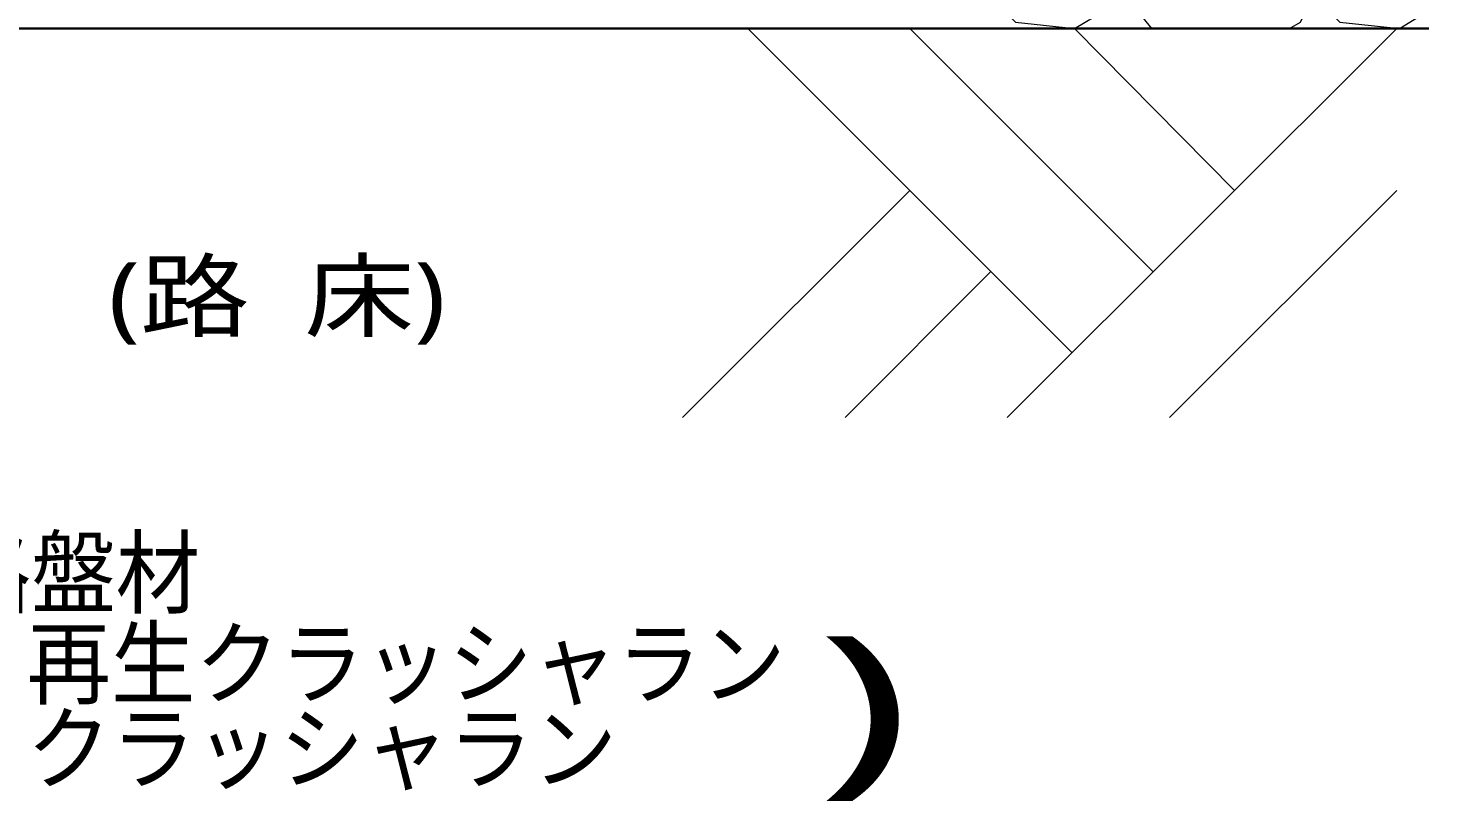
# Model space of a CAD drawing. Header units: millimetres. Extents: x 0 to 420, y 0 to 297.
# Drawn here: x 71.97 to 115.15, y 192.37 to 216.21 of the extents above; entities that cross this region are included whole.
import ezdxf
from ezdxf.enums import TextEntityAlignment as Align

# ---------------------------------------------------------------- set-up
doc = ezdxf.new("R2010")
doc.units = ezdxf.units.MM
doc.styles.add('kst32b', font='NotoSansJP-Variable.ttf')

msp = doc.modelspace()

# ---------------------------------------------------------------- linework, layer by layer
at = {"lineweight": 13}
for points in [[(105.156, 219.456), (104.838, 220.07), (103.801, 220.578), (102.658, 220.408), (101.537, 219.625), (101.346, 218.567), (101.621, 217.17), (102.404, 216.387), (104.225, 216.196), (105.156, 216.747)], [(115.147, 219.456), (114.85, 220.07), (113.792, 220.578), (112.67, 220.408), (111.527, 219.625), (111.358, 218.567), (111.612, 217.17), (112.395, 216.387), (114.237, 216.196), (115.147, 216.747)]]:
    msp.add_lwpolyline(points, close=True, dxfattribs=at)
for points in [[(110.85, 216.196), (111.188, 216.387), (111.506, 217.043), (111.188, 217.636), (110.088, 218.017), (108.903, 218.334), (107.802, 218.821), (106.913, 218.779), (105.982, 218.144), (105.812, 217.149), (106.341, 216.514), (106.595, 216.196)], [(94.149, 216.196), (104.14, 206.206)], [(106.638, 208.703), (99.145, 216.196)], [(102.15, 204.195), (114.152, 216.196)], [(104.225, 216.196), (109.157, 211.201)], [(92.138, 204.195), (99.145, 211.201)], [(114.152, 211.201), (107.146, 204.195)], [(101.642, 208.703), (97.155, 204.195)]]:
    msp.add_lwpolyline(points, dxfattribs=at)
at = {"lineweight": 30}
msp.add_lwpolyline([(115.147, 216.196), (44.154, 216.196)], dxfattribs=at)

# ---------------------------------------------------------------- texts
at = {"style": 'kst32b'}
for s, height, p, p2 in [('(路  床)', 2.0791, (74.443, 206.904), (84.839, 206.904)), ('路盤材', 2.0791, (69.469, 198.374), (77.266, 198.374)), ('再生クラッシャラン', 2.0791, (71.924, 195.58), (95.315, 195.58)), ('(          )', 4.15825, (68.009, 193.294), (99.195, 193.294)), ('クラッシャラン', 2.0791, (71.924, 192.955), (90.117, 192.955))]:
    msp.add_text(s, height=height, dxfattribs=at).set_placement(p, p2, align=Align.FIT)

doc.saveas('drawing.dxf')
